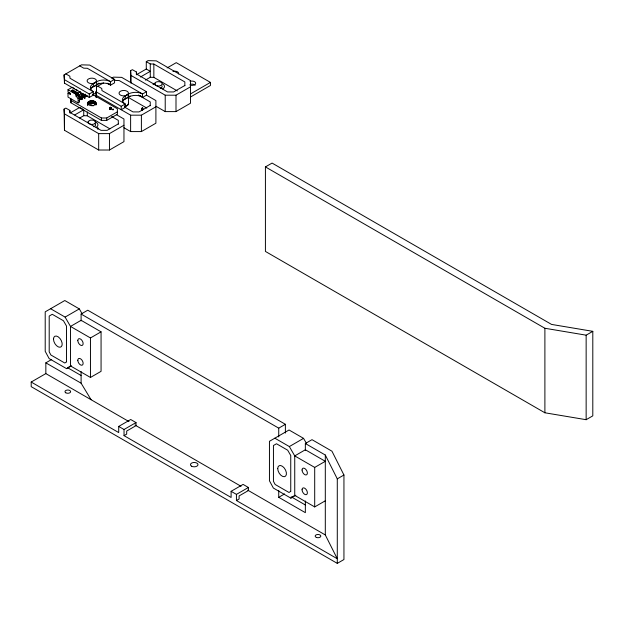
<?xml version="1.0" encoding="UTF-8"?>
<svg xmlns="http://www.w3.org/2000/svg" width="624" height="624" viewBox="0 0 624 624"><rect width="100%" height="100%" fill="white"/><g stroke="black" fill="none" stroke-linecap="round" stroke-linejoin="round"><path stroke-width="0.94" d="M96.026 104.458C96.899 98.943 85.457 99.778 87.68 105.401M96.041 104.598L96.034 102.866M82.103 98.545C83.054 99.809 79.56 99.076 81.37 98.428M84.529 96.915C86.135 97.656 82.742 98.194 83.702 97.009M87.649 95.784L86.791 96.205L86.221 95.589M86.206 95.948L86.666 96.19M79.669 99.949L78.928 100.823M127.741 104.863L127.943 104.465M95.862 102.461L95.862 104.871C93.967 102.554 89.528 102.547 87.727 104.972L87.727 102.562M109.637 107.64C112.304 111.072 110.245 103.662 109.637 109.247M127.015 105.581L127.429 105.238M98.927 83.117L95.144 85.87L90.73 87.89M130.088 95.979L123.544 99.785M82.001 313.568L79.31 308.896L64.802 300.526L45.209 311.836L45.209 351.335L49.14 358.589L66.565 368.651L70.496 365.929L70.496 326.438L65.107 317.101L50.599 308.724M306.244 443.032L303.553 438.36L289.045 429.991L269.451 441.301L269.451 480.8L273.374 488.054L290.807 498.116L294.739 495.394L294.739 455.902L289.341 446.566L274.841 438.188M108.241 83.429L110.565 84.778A9.859 5.694 0 0 0 97.04 84.544L96.595 84.817L96.595 81.744L92.859 83.889A9.851 5.686 0 0 0 93.265 91.689L93.265 95.144L89.271 97.453L64.467 83.132L64.077 74.911L81.51 64.849L89.755 65.075L114.559 79.396L114.559 82.852L110.565 85.16L107.242 83.242M78.117 102.921L78.117 98.654L75.988 96.01L77.314 95.238L79.443 97.89L79.443 102.157L78.117 102.921L68 97.079L68 93.163L70.528 94.622L70.528 93.397L68 91.931L68 89.708L72.189 87.282L74.615 88.686M71.526 91.666L71.526 90.745L72.86 89.973L78.179 93.046L80.574 91.666M68 93.163L68.866 92.664L70.551 93.639M73.772 92.672L75.403 91.728M74.521 93.397L75.855 92.625M68 89.708L75.988 94.318L76.853 93.818L76.853 94.739L78.179 93.967L78.179 93.046M78.25 96.954L78.25 95.238C80.839 94.091 79.084 100.035 79.576 100.807M80.824 98.881L80.909 93.701C83.499 92.555 81.744 98.498 82.243 99.271M78.25 95.238L79.014 94.926M80.909 93.701L81.682 93.389M78.351 95.308L79.115 95.012M81.011 93.772L81.783 93.475M78.452 95.394L79.217 95.113M81.112 93.857L81.877 93.577M78.554 95.495L79.303 95.23M81.214 93.959L81.962 93.694M78.64 95.612L79.381 95.347M81.299 94.076L82.048 93.811M79.576 96.01L78.913 96.392L79.451 95.48M81.572 99.653L81.448 94.325L82.111 93.943M78.842 96.002L79.505 95.612M81.502 94.466L82.165 94.076M78.881 96.135L79.544 95.753M81.541 94.598L82.204 94.216M78.905 96.268L79.568 95.878M81.565 94.731L82.235 94.341M81.572 94.856L82.243 94.466M96.603 86.869L103.506 82.883M111.68 78.164L113.443 77.142L121.696 77.368L146.492 91.689L146.492 95.144L142.506 97.453L142.506 93.998L119.246 80.566L115.674 80.473L112.476 78.624M78.117 98.654L79.443 97.89M79.583 99.59L81.572 98.467M82.243 98.054L86.229 95.776L85.433 94.177M64.077 74.911L64.467 79.677L89.271 93.998L93.265 91.689L70.005 78.265L69.833 76.198L65.84 73.897M114.559 79.396L110.565 81.705A9.859 5.694 0 0 0 97.04 81.471L93.343 83.624L93.343 86.697L92.859 86.962A9.851 5.686 0 0 0 90.737 89.209M116.454 114.683L123.958 119.02L123.958 141.64L109.457 150.017L98.678 150.017L64.467 130.268L64.077 109.106L65.84 108.085L69.833 110.393L70.005 112.453L101.018 130.354L107.117 130.354L118.318 123.895M130.619 82.267L130.619 70.691L132.382 69.67L136.375 71.971L136.547 74.038L167.552 91.939L173.659 91.939L184.852 85.472M136.469 74.685L146.281 69.022L146.281 61.643L148.044 60.629L156.296 60.856L190.499 80.605L190.499 103.225L175.999 111.602L165.22 111.602L156.039 106.306M69.927 113.1L79.739 107.437L82.937 109.286M74.74 114.933L83.733 109.746L83.733 115.697L79.646 118.053M140.462 76.994L150.275 71.323L146.281 69.022M145.369 80.114L150.275 77.282L153.847 77.376L177.31 90.925M167.107 67.938L176.257 62.657L210.46 82.407L210.46 85.48L190.499 97.001M96.408 97.36L96.408 91.97L121.212 106.291L125.206 103.982A9.851 5.686 0 0 1 124.8 96.182L128.536 94.037L128.536 97.11L128.981 96.837A9.859 5.694 0 0 1 142.506 97.071L140.174 95.722M146.492 91.689L142.506 93.998A9.859 5.694 0 0 0 128.981 93.764L125.284 95.917L125.284 98.99L124.8 99.255A9.851 5.686 0 0 0 122.678 101.501M92.664 94.497L117.374 108.763L117.374 114.247L106.727 120.393L101.408 120.393L70.925 102.796L70.793 98.771L70.925 100.386L101.408 117.983L106.727 117.983L117.374 111.836M150.251 105.448L139.058 111.914L132.951 111.914L124.574 107.078M64.077 109.106L64.467 113.864L98.678 133.614L109.457 133.614L123.958 125.245M96.096 91.619L96.408 95.425L130.619 115.175L141.398 115.175L155.899 106.798M130.619 70.691L131.009 75.449L165.22 95.199L175.999 95.199L190.499 86.822M190.499 93.928L210.46 82.407M123.942 127.725L130.619 131.578L141.398 131.578L155.899 123.201L155.899 100.581L146.726 95.277M265.418 166.912L272.08 163.075L551.546 324.418L592.8 331.336L592.8 415.857L586.147 419.695L544.892 412.784L265.418 251.433L265.418 166.912L544.892 328.263L586.147 335.174L592.8 331.336M65.107 317.101L79.31 308.896M81.104 320.869L81.104 314.051L87.758 310.206L285.386 424.304L285.386 433.072M128.996 421.606L45.841 373.597L45.841 362.84L51.659 359.479M101.065 331.835L81.104 320.307L70.496 326.438L90.457 337.958L101.065 331.835L101.065 371.335L90.457 377.458L70.496 365.929M305.347 450.333L305.347 443.516L312 439.67L331.96 451.199L343.941 475.012L343.941 559.533L337.288 563.371L31.2 386.654L31.2 382.044L45.841 373.597M66.565 368.651L71.581 365.758M31.2 382.044L118.708 432.572L118.708 426.426L130.689 419.507L136.009 422.581L136.009 425.654L126.695 431.036L126.695 434.109L124.036 435.646L124.036 429.499L136.009 422.581M81.104 314.051L278.733 428.15L285.386 424.304M289.341 446.566L303.553 438.36M124.036 435.646L231.106 497.461L231.106 491.314L243.087 484.403L248.407 487.477L248.407 490.55L239.093 495.924L239.093 498.997L236.434 500.534L236.434 494.387L248.407 487.477M314.699 467.423L325.307 461.3L305.347 449.771L294.739 455.902L314.699 467.423L314.699 506.922L325.307 500.799M278.733 490.48L278.733 497.297L284.552 493.935M290.807 498.116L295.823 495.222M337.288 563.371L337.288 478.858L343.941 475.012M141.781 108.287C142.958 112.663 143.411 104.2 141.781 109.894M126.508 105.877L125.268 106.298M83.483 97.344L83.569 93.881M146.281 61.643L150.275 63.952L153.847 64.046L184.852 81.955L184.852 85.761M83.733 115.697L87.305 115.791L109.933 128.856M138.349 95.051L150.251 101.93L150.251 105.737M79.739 65.871L83.733 68.18L87.305 68.273L110.565 81.705L110.565 85.16M127.897 97.165L146.843 108.1M97.781 86.19L101.774 88.491L101.946 90.558L125.206 103.982L125.206 107.437L121.212 109.746L121.212 106.291M76.229 89.622L77.852 90.55M78.179 93.967L72.86 90.893L72.86 89.973M72.189 90.971L75.855 93.085M71.526 90.745L76.853 93.818M72.259 91.783L75.184 93.467M88.982 103.436L93.171 105.854M111.61 116.501L118.318 120.37L118.318 124.176M305.347 443.516L325.307 455.036L337.288 478.858M294.739 495.394L314.699 506.922M67.61 367.723L81.042 375.476M291.205 496.813L305.347 504.98M45.841 362.84L81.104 383.198L91.088 399.719M278.733 497.297L305.347 512.663L305.347 500.978M134.901 425.014L241.059 486.307M247.798 490.191L325.307 534.947L337.288 558.761L236.434 500.534M118.708 426.426L124.036 429.499M231.106 491.314L236.434 494.387M87.68 103.795C89.404 106.462 94.988 106.486 96.073 103.28L96.073 104.887M81.572 93.319L83.569 97.313M78.913 94.856L80.909 98.849M586.147 335.174L586.147 419.695M544.892 328.263L544.892 412.784M325.307 455.036L325.307 534.947M278.733 428.15L278.733 436.909M175.999 95.199L175.999 111.602M165.22 95.199L165.22 111.602M153.847 64.046L153.847 77.376M150.275 63.952L150.275 77.282M142.717 108.28L142.717 109.886M142.592 108.241L142.592 109.847M142.451 108.217L142.451 109.824M142.311 108.202L142.311 109.808M142.171 108.202L142.171 109.808M142.03 108.217L142.03 109.824M141.898 108.248L141.898 109.855M141.398 115.175L141.398 131.578M136.375 71.971L136.375 74.74M131.009 75.449L131.009 83.171M130.619 115.175L130.619 131.578M128.466 103.802L128.466 96.236A4.703 2.714 0 0 1 124.979 98.865M110.978 107.617L110.978 109.231M110.885 107.562L110.885 109.169M110.776 107.507L110.776 109.114M110.651 107.468L110.651 109.083M110.51 107.445L110.51 109.052M110.37 107.437L110.37 109.044M110.23 107.437L110.23 109.044M110.089 107.453L110.089 109.06M109.957 107.476L109.957 109.091M109.84 107.523L109.84 109.13M109.73 107.578L109.73 109.184M109.457 133.614L109.457 150.017M106.727 117.983L106.727 120.393M101.408 117.983L101.408 120.393M98.678 133.614L98.678 150.017M96.525 84.895L96.525 91.51M96.018 91.627L96.018 97.422M95.581 102.079L95.581 104.489M95.191 101.728L95.191 104.138M94.7 101.423L94.7 103.834M94.13 101.166L94.13 103.576M93.491 100.971L93.491 103.381M92.804 100.838L92.804 103.249M92.095 100.776L92.095 103.186M91.369 100.784L91.369 103.202M90.659 100.862L90.659 103.28M90.457 337.958L90.457 377.458M89.989 101.01L89.989 103.428M89.271 93.998L89.271 97.453M89.365 101.221L89.365 103.639M88.811 101.494L88.811 103.904M88.351 101.813L88.351 104.224M87.984 102.172L87.984 104.582M87.305 111.985L87.305 115.791M84.903 94.856L84.903 98.693M84.24 94.279L84.24 98.116M81.104 371.514L81.104 383.198M75.988 94.318L75.988 96.01M70.925 100.386L70.925 102.796M69.833 110.393L69.833 112.234M64.467 79.677L64.467 83.132M64.467 113.864L64.467 130.268M162.708 83.928A6.154 3.549 0 0 1 162.708 88.951M153.028 84.661A6.154 3.549 0 0 1 155.282 83.359M162.006 85.87A3.775 2.184 0 0 1 160.251 88.327M190.047 81.346A3.767 2.176 0 0 1 195.694 83.234A3.767 2.176 0 0 1 190.047 85.114M190.047 84.419A3.767 2.176 0 0 1 195.187 85.215M172.949 71.471A3.767 2.176 0 0 1 177.122 71.635A3.767 2.176 0 0 1 178.464 73.921M128.302 103.1A4.703 2.714 0 0 1 124.979 106.431M125.65 105.698A3.775 2.184 0 0 1 124.738 105.916M96.361 90.808A4.703 2.714 0 0 1 93.038 94.138M96.361 84.653A4.703 2.714 0 0 1 93.038 86.572M97.757 127.475A6.154 3.549 0 0 1 97.757 129.316M89.146 123.786A3.775 2.184 0 0 1 90.527 120.198A3.775 2.184 0 0 1 95.581 122.437A3.775 2.184 0 0 1 89.926 124.137M95.09 123.763A3.775 2.184 0 0 1 93.709 126.742M94.895 121.774A6.154 3.549 0 0 1 96.166 127.366M87.469 122.343A6.154 3.549 0 0 1 88.741 121.774M112.148 109.403C113.755 111.236 114.176 107.788 112.148 109.403M96.361 81.58L95.144 82.797L93.038 83.499A4.703 2.714 0 0 1 87.134 81.112A4.703 2.714 0 0 1 92.227 78.164A4.703 2.714 0 0 1 96.361 81.58M128.302 93.873L127.085 95.09L124.979 95.792A4.703 2.714 0 0 1 119.067 93.405A4.703 2.714 0 0 1 124.168 90.464A4.703 2.714 0 0 1 128.302 93.873M66.503 361.842L64.802 363.028L50.903 355.001L49.202 351.858L49.202 316.048L52.252 314.293L63.453 320.752L66.503 326.04L66.503 361.842M290.745 491.306L289.037 492.492L275.145 484.466L273.445 481.322L273.445 445.513L276.494 443.758L287.687 450.216L290.745 455.504L290.745 491.306M65.801 392.8A2.824 1.63 0 0 0 70.528 392.075A2.824 1.63 0 0 0 67.064 390.078A2.824 1.63 0 0 0 65.801 392.8M191.56 466.183A3.767 2.176 0 0 0 197.863 465.208A3.767 2.176 0 0 0 193.253 462.54A3.767 2.176 0 0 0 191.56 466.183M316.579 537.506A2.824 1.63 0 0 0 320.814 536.102A2.824 1.63 0 0 0 316.579 534.69A2.824 1.63 0 0 0 316.579 537.506M277.735 468.601A6.154 3.549 60 0 0 284.263 476.713A6.154 3.549 60 0 0 284.263 468.016A6.154 3.549 60 0 0 277.735 468.601M302.055 469.997A3.767 2.176 60 0 0 306.049 474.965A3.767 2.176 60 0 0 306.049 469.646A3.767 2.176 60 0 0 302.055 469.997M302.055 489.746A3.767 2.176 60 0 0 306.049 494.715A3.767 2.176 60 0 0 306.049 489.395A3.767 2.176 60 0 0 302.055 489.746M53.492 339.136A6.154 3.549 60 0 0 60.021 347.248A6.154 3.549 60 0 0 60.021 338.551A6.154 3.549 60 0 0 53.492 339.136M77.813 340.532A3.767 2.176 60 0 0 81.806 345.501A3.767 2.176 60 0 0 81.806 340.181A3.767 2.176 60 0 0 77.813 340.532M77.813 360.282A3.767 2.176 60 0 0 81.806 365.251A3.767 2.176 60 0 0 81.806 359.931A3.767 2.176 60 0 0 77.813 360.282M156.468 85.722A3.775 2.184 0 0 0 162.139 83.827A3.775 2.184 0 0 0 156.468 81.939A3.775 2.184 0 0 0 156.468 85.722"/></g></svg>
